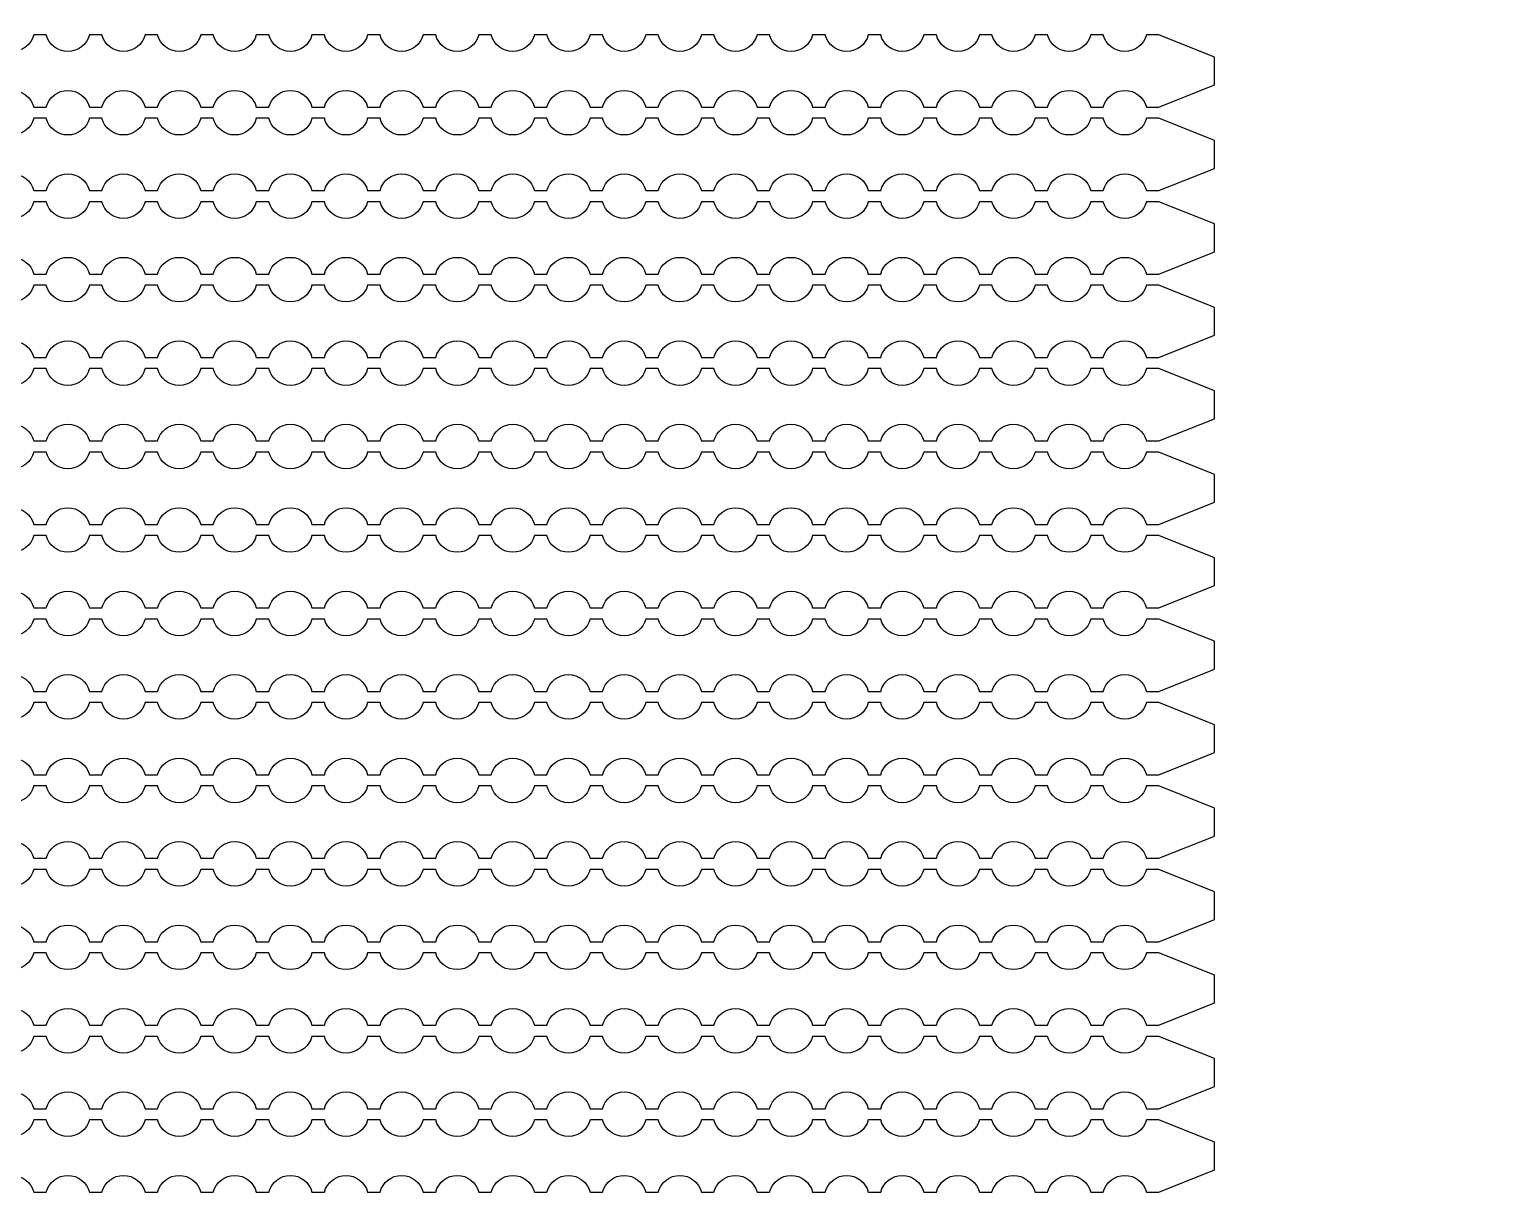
# Model space of a CAD drawing. Extents: x 4056 to 105656, y 4120 to 105720.
# Drawn here: x 69442 to 70758, y 46709 to 47759 of the extents above; entities that cross this region are included whole.
import ezdxf

# ---------------------------------------------------------------- set-up
doc = ezdxf.new("R2010")
doc.units = 13
doc.header["$MEASUREMENT"] = 0
doc.layers.add('Main Layer', color=7, linetype='Continuous', lineweight=0)

msp = doc.modelspace()

# ---------------------------------------------------------------- linework, layer by layer
for points in [[(69407.7, 47688.9, -0.774597), (69446.5, 47688.9), (69457.7, 47688.9, -0.774597), (69496.5, 47688.9), (69507.7, 47688.9, -0.774597), (69546.5, 47688.9), (69557.7, 47688.9, -0.774597), (69596.5, 47688.9), (69607.7, 47688.9, -0.774597), (69646.5, 47688.9), (69657.7, 47688.9, -0.774597), (69696.5, 47688.9), (69707.7, 47688.9, -0.774597), (69746.5, 47688.9), (69757.7, 47688.9, -0.774597), (69796.5, 47688.9), (69807.7, 47688.9, -0.774597), (69846.5, 47688.9), (69857.7, 47688.9, -0.774597), (69896.5, 47688.9), (69907.7, 47688.9, -0.774597), (69946.5, 47688.9), (69957.7, 47688.9, -0.774597), (69996.5, 47688.9), (70007.7, 47688.9, -0.774597), (70046.5, 47688.9), (70057.7, 47688.9, -0.774597), (70096.5, 47688.9), (70107.7, 47688.9, -0.774597), (70146.5, 47688.9), (70157.7, 47688.9, -0.774597), (70196.5, 47688.9), (70207.7, 47688.9, -0.774597), (70246.5, 47688.9), (70257.7, 47688.9, -0.774597), (70296.5, 47688.9), (70307.7, 47688.9, -0.774597), (70346.5, 47688.9), (70357.7, 47688.9, -0.774597), (70396.5, 47688.9), (70407.7, 47688.9, -0.774597), (70446.5, 47688.9), (70457.7, 47688.9), (70507.7, 47708.9), (70507.7, 47733.9), (70457.7, 47753.9), (70446.5, 47753.9, -0.774597), (70407.7, 47753.9), (70396.5, 47753.9, -0.774597), (70357.7, 47753.9), (70346.5, 47753.9, -0.774597), (70307.7, 47753.9), (70296.5, 47753.9, -0.774597), (70257.7, 47753.9), (70246.5, 47753.9, -0.774597), (70207.7, 47753.9), (70196.5, 47753.9, -0.774597), (70157.7, 47753.9), (70146.5, 47753.9, -0.774597), (70107.7, 47753.9), (70096.5, 47753.9, -0.774597), (70057.7, 47753.9), (70046.5, 47753.9, -0.774597), (70007.7, 47753.9), (69996.5, 47753.9, -0.774597), (69957.7, 47753.9), (69946.5, 47753.9, -0.774597), (69907.7, 47753.9), (69896.5, 47753.9, -0.774597), (69857.7, 47753.9), (69846.5, 47753.9, -0.774597), (69807.7, 47753.9), (69796.5, 47753.9, -0.774597), (69757.7, 47753.9), (69746.5, 47753.9, -0.774597), (69707.7, 47753.9), (69696.5, 47753.9, -0.774597), (69657.7, 47753.9), (69646.5, 47753.9, -0.774597), (69607.7, 47753.9), (69596.5, 47753.9, -0.774597), (69557.7, 47753.9), (69546.5, 47753.9, -0.774597), (69507.7, 47753.9), (69496.5, 47753.9, -0.774597), (69457.7, 47753.9), (69446.5, 47753.9, -0.774597), (69407.7, 47753.9)], [(69407.7, 47613.9, -0.774597), (69446.5, 47613.9), (69457.7, 47613.9, -0.774597), (69496.5, 47613.9), (69507.7, 47613.9, -0.774597), (69546.5, 47613.9), (69557.7, 47613.9, -0.774597), (69596.5, 47613.9), (69607.7, 47613.9, -0.774597), (69646.5, 47613.9), (69657.7, 47613.9, -0.774597), (69696.5, 47613.9), (69707.7, 47613.9, -0.774597), (69746.5, 47613.9), (69757.7, 47613.9, -0.774597), (69796.5, 47613.9), (69807.7, 47613.9, -0.774597), (69846.5, 47613.9), (69857.7, 47613.9, -0.774597), (69896.5, 47613.9), (69907.7, 47613.9, -0.774597), (69946.5, 47613.9), (69957.7, 47613.9, -0.774597), (69996.5, 47613.9), (70007.7, 47613.9, -0.774597), (70046.5, 47613.9), (70057.7, 47613.9, -0.774597), (70096.5, 47613.9), (70107.7, 47613.9, -0.774597), (70146.5, 47613.9), (70157.7, 47613.9, -0.774597), (70196.5, 47613.9), (70207.7, 47613.9, -0.774597), (70246.5, 47613.9), (70257.7, 47613.9, -0.774597), (70296.5, 47613.9), (70307.7, 47613.9, -0.774597), (70346.5, 47613.9), (70357.7, 47613.9, -0.774597), (70396.5, 47613.9), (70407.7, 47613.9, -0.774597), (70446.5, 47613.9), (70457.7, 47613.9), (70507.7, 47633.9), (70507.7, 47658.9), (70457.7, 47678.9), (70446.5, 47678.9, -0.774597), (70407.7, 47678.9), (70396.5, 47678.9, -0.774597), (70357.7, 47678.9), (70346.5, 47678.9, -0.774597), (70307.7, 47678.9), (70296.5, 47678.9, -0.774597), (70257.7, 47678.9), (70246.5, 47678.9, -0.774597), (70207.7, 47678.9), (70196.5, 47678.9, -0.774597), (70157.7, 47678.9), (70146.5, 47678.9, -0.774597), (70107.7, 47678.9), (70096.5, 47678.9, -0.774597), (70057.7, 47678.9), (70046.5, 47678.9, -0.774597), (70007.7, 47678.9), (69996.5, 47678.9, -0.774597), (69957.7, 47678.9), (69946.5, 47678.9, -0.774597), (69907.7, 47678.9), (69896.5, 47678.9, -0.774597), (69857.7, 47678.9), (69846.5, 47678.9, -0.774597), (69807.7, 47678.9), (69796.5, 47678.9, -0.774597), (69757.7, 47678.9), (69746.5, 47678.9, -0.774597), (69707.7, 47678.9), (69696.5, 47678.9, -0.774597), (69657.7, 47678.9), (69646.5, 47678.9, -0.774597), (69607.7, 47678.9), (69596.5, 47678.9, -0.774597), (69557.7, 47678.9), (69546.5, 47678.9, -0.774597), (69507.7, 47678.9), (69496.5, 47678.9, -0.774597), (69457.7, 47678.9), (69446.5, 47678.9, -0.774597), (69407.7, 47678.9)], [(69407.7, 47538.9, -0.774597), (69446.5, 47538.9), (69457.7, 47538.9, -0.774597), (69496.5, 47538.9), (69507.7, 47538.9, -0.774597), (69546.5, 47538.9), (69557.7, 47538.9, -0.774597), (69596.5, 47538.9), (69607.7, 47538.9, -0.774597), (69646.5, 47538.9), (69657.7, 47538.9, -0.774597), (69696.5, 47538.9), (69707.7, 47538.9, -0.774597), (69746.5, 47538.9), (69757.7, 47538.9, -0.774597), (69796.5, 47538.9), (69807.7, 47538.9, -0.774597), (69846.5, 47538.9), (69857.7, 47538.9, -0.774597), (69896.5, 47538.9), (69907.7, 47538.9, -0.774597), (69946.5, 47538.9), (69957.7, 47538.9, -0.774597), (69996.5, 47538.9), (70007.7, 47538.9, -0.774597), (70046.5, 47538.9), (70057.7, 47538.9, -0.774597), (70096.5, 47538.9), (70107.7, 47538.9, -0.774597), (70146.5, 47538.9), (70157.7, 47538.9, -0.774597), (70196.5, 47538.9), (70207.7, 47538.9, -0.774597), (70246.5, 47538.9), (70257.7, 47538.9, -0.774597), (70296.5, 47538.9), (70307.7, 47538.9, -0.774597), (70346.5, 47538.9), (70357.7, 47538.9, -0.774597), (70396.5, 47538.9), (70407.7, 47538.9, -0.774597), (70446.5, 47538.9), (70457.7, 47538.9), (70507.7, 47558.9), (70507.7, 47583.9), (70457.7, 47603.9), (70446.5, 47603.9, -0.774597), (70407.7, 47603.9), (70396.5, 47603.9, -0.774597), (70357.7, 47603.9), (70346.5, 47603.9, -0.774597), (70307.7, 47603.9), (70296.5, 47603.9, -0.774597), (70257.7, 47603.9), (70246.5, 47603.9, -0.774597), (70207.7, 47603.9), (70196.5, 47603.9, -0.774597), (70157.7, 47603.9), (70146.5, 47603.9, -0.774597), (70107.7, 47603.9), (70096.5, 47603.9, -0.774597), (70057.7, 47603.9), (70046.5, 47603.9, -0.774597), (70007.7, 47603.9), (69996.5, 47603.9, -0.774597), (69957.7, 47603.9), (69946.5, 47603.9, -0.774597), (69907.7, 47603.9), (69896.5, 47603.9, -0.774597), (69857.7, 47603.9), (69846.5, 47603.9, -0.774597), (69807.7, 47603.9), (69796.5, 47603.9, -0.774597), (69757.7, 47603.9), (69746.5, 47603.9, -0.774597), (69707.7, 47603.9), (69696.5, 47603.9, -0.774597), (69657.7, 47603.9), (69646.5, 47603.9, -0.774597), (69607.7, 47603.9), (69596.5, 47603.9, -0.774597), (69557.7, 47603.9), (69546.5, 47603.9, -0.774597), (69507.7, 47603.9), (69496.5, 47603.9, -0.774597), (69457.7, 47603.9), (69446.5, 47603.9, -0.774597), (69407.7, 47603.9)], [(69407.7, 47463.9, -0.774597), (69446.5, 47463.9), (69457.7, 47463.9, -0.774597), (69496.5, 47463.9), (69507.7, 47463.9, -0.774597), (69546.5, 47463.9), (69557.7, 47463.9, -0.774597), (69596.5, 47463.9), (69607.7, 47463.9, -0.774597), (69646.5, 47463.9), (69657.7, 47463.9, -0.774597), (69696.5, 47463.9), (69707.7, 47463.9, -0.774597), (69746.5, 47463.9), (69757.7, 47463.9, -0.774597), (69796.5, 47463.9), (69807.7, 47463.9, -0.774597), (69846.5, 47463.9), (69857.7, 47463.9, -0.774597), (69896.5, 47463.9), (69907.7, 47463.9, -0.774597), (69946.5, 47463.9), (69957.7, 47463.9, -0.774597), (69996.5, 47463.9), (70007.7, 47463.9, -0.774597), (70046.5, 47463.9), (70057.7, 47463.9, -0.774597), (70096.5, 47463.9), (70107.7, 47463.9, -0.774597), (70146.5, 47463.9), (70157.7, 47463.9, -0.774597), (70196.5, 47463.9), (70207.7, 47463.9, -0.774597), (70246.5, 47463.9), (70257.7, 47463.9, -0.774597), (70296.5, 47463.9), (70307.7, 47463.9, -0.774597), (70346.5, 47463.9), (70357.7, 47463.9, -0.774597), (70396.5, 47463.9), (70407.7, 47463.9, -0.774597), (70446.5, 47463.9), (70457.7, 47463.9), (70507.7, 47483.9), (70507.7, 47508.9), (70457.7, 47528.9), (70446.5, 47528.9, -0.774597), (70407.7, 47528.9), (70396.5, 47528.9, -0.774597), (70357.7, 47528.9), (70346.5, 47528.9, -0.774597), (70307.7, 47528.9), (70296.5, 47528.9, -0.774597), (70257.7, 47528.9), (70246.5, 47528.9, -0.774597), (70207.7, 47528.9), (70196.5, 47528.9, -0.774597), (70157.7, 47528.9), (70146.5, 47528.9, -0.774597), (70107.7, 47528.9), (70096.5, 47528.9, -0.774597), (70057.7, 47528.9), (70046.5, 47528.9, -0.774597), (70007.7, 47528.9), (69996.5, 47528.9, -0.774597), (69957.7, 47528.9), (69946.5, 47528.9, -0.774597), (69907.7, 47528.9), (69896.5, 47528.9, -0.774597), (69857.7, 47528.9), (69846.5, 47528.9, -0.774597), (69807.7, 47528.9), (69796.5, 47528.9, -0.774597), (69757.7, 47528.9), (69746.5, 47528.9, -0.774597), (69707.7, 47528.9), (69696.5, 47528.9, -0.774597), (69657.7, 47528.9), (69646.5, 47528.9, -0.774597), (69607.7, 47528.9), (69596.5, 47528.9, -0.774597), (69557.7, 47528.9), (69546.5, 47528.9, -0.774597), (69507.7, 47528.9), (69496.5, 47528.9, -0.774597), (69457.7, 47528.9), (69446.5, 47528.9, -0.774597), (69407.7, 47528.9)], [(69407.7, 47388.9, -0.774597), (69446.5, 47388.9), (69457.7, 47388.9, -0.774597), (69496.5, 47388.9), (69507.7, 47388.9, -0.774597), (69546.5, 47388.9), (69557.7, 47388.9, -0.774597), (69596.5, 47388.9), (69607.7, 47388.9, -0.774597), (69646.5, 47388.9), (69657.7, 47388.9, -0.774597), (69696.5, 47388.9), (69707.7, 47388.9, -0.774597), (69746.5, 47388.9), (69757.7, 47388.9, -0.774597), (69796.5, 47388.9), (69807.7, 47388.9, -0.774597), (69846.5, 47388.9), (69857.7, 47388.9, -0.774597), (69896.5, 47388.9), (69907.7, 47388.9, -0.774597), (69946.5, 47388.9), (69957.7, 47388.9, -0.774597), (69996.5, 47388.9), (70007.7, 47388.9, -0.774597), (70046.5, 47388.9), (70057.7, 47388.9, -0.774597), (70096.5, 47388.9), (70107.7, 47388.9, -0.774597), (70146.5, 47388.9), (70157.7, 47388.9, -0.774597), (70196.5, 47388.9), (70207.7, 47388.9, -0.774597), (70246.5, 47388.9), (70257.7, 47388.9, -0.774597), (70296.5, 47388.9), (70307.7, 47388.9, -0.774597), (70346.5, 47388.9), (70357.7, 47388.9, -0.774597), (70396.5, 47388.9), (70407.7, 47388.9, -0.774597), (70446.5, 47388.9), (70457.7, 47388.9), (70507.7, 47408.9), (70507.7, 47433.9), (70457.7, 47453.9), (70446.5, 47453.9, -0.774597), (70407.7, 47453.9), (70396.5, 47453.9, -0.774597), (70357.7, 47453.9), (70346.5, 47453.9, -0.774597), (70307.7, 47453.9), (70296.5, 47453.9, -0.774597), (70257.7, 47453.9), (70246.5, 47453.9, -0.774597), (70207.7, 47453.9), (70196.5, 47453.9, -0.774597), (70157.7, 47453.9), (70146.5, 47453.9, -0.774597), (70107.7, 47453.9), (70096.5, 47453.9, -0.774597), (70057.7, 47453.9), (70046.5, 47453.9, -0.774597), (70007.7, 47453.9), (69996.5, 47453.9, -0.774597), (69957.7, 47453.9), (69946.5, 47453.9, -0.774597), (69907.7, 47453.9), (69896.5, 47453.9, -0.774597), (69857.7, 47453.9), (69846.5, 47453.9, -0.774597), (69807.7, 47453.9), (69796.5, 47453.9, -0.774597), (69757.7, 47453.9), (69746.5, 47453.9, -0.774597), (69707.7, 47453.9), (69696.5, 47453.9, -0.774597), (69657.7, 47453.9), (69646.5, 47453.9, -0.774597), (69607.7, 47453.9), (69596.5, 47453.9, -0.774597), (69557.7, 47453.9), (69546.5, 47453.9, -0.774597), (69507.7, 47453.9), (69496.5, 47453.9, -0.774597), (69457.7, 47453.9), (69446.5, 47453.9, -0.774597), (69407.7, 47453.9)], [(69407.7, 47313.9, -0.774597), (69446.5, 47313.9), (69457.7, 47313.9, -0.774597), (69496.5, 47313.9), (69507.7, 47313.9, -0.774597), (69546.5, 47313.9), (69557.7, 47313.9, -0.774597), (69596.5, 47313.9), (69607.7, 47313.9, -0.774597), (69646.5, 47313.9), (69657.7, 47313.9, -0.774597), (69696.5, 47313.9), (69707.7, 47313.9, -0.774597), (69746.5, 47313.9), (69757.7, 47313.9, -0.774597), (69796.5, 47313.9), (69807.7, 47313.9, -0.774597), (69846.5, 47313.9), (69857.7, 47313.9, -0.774597), (69896.5, 47313.9), (69907.7, 47313.9, -0.774597), (69946.5, 47313.9), (69957.7, 47313.9, -0.774597), (69996.5, 47313.9), (70007.7, 47313.9, -0.774597), (70046.5, 47313.9), (70057.7, 47313.9, -0.774597), (70096.5, 47313.9), (70107.7, 47313.9, -0.774597), (70146.5, 47313.9), (70157.7, 47313.9, -0.774597), (70196.5, 47313.9), (70207.7, 47313.9, -0.774597), (70246.5, 47313.9), (70257.7, 47313.9, -0.774597), (70296.5, 47313.9), (70307.7, 47313.9, -0.774597), (70346.5, 47313.9), (70357.7, 47313.9, -0.774597), (70396.5, 47313.9), (70407.7, 47313.9, -0.774597), (70446.5, 47313.9), (70457.7, 47313.9), (70507.7, 47333.9), (70507.7, 47358.9), (70457.7, 47378.9), (70446.5, 47378.9, -0.774597), (70407.7, 47378.9), (70396.5, 47378.9, -0.774597), (70357.7, 47378.9), (70346.5, 47378.9, -0.774597), (70307.7, 47378.9), (70296.5, 47378.9, -0.774597), (70257.7, 47378.9), (70246.5, 47378.9, -0.774597), (70207.7, 47378.9), (70196.5, 47378.9, -0.774597), (70157.7, 47378.9), (70146.5, 47378.9, -0.774597), (70107.7, 47378.9), (70096.5, 47378.9, -0.774597), (70057.7, 47378.9), (70046.5, 47378.9, -0.774597), (70007.7, 47378.9), (69996.5, 47378.9, -0.774597), (69957.7, 47378.9), (69946.5, 47378.9, -0.774597), (69907.7, 47378.9), (69896.5, 47378.9, -0.774597), (69857.7, 47378.9), (69846.5, 47378.9, -0.774597), (69807.7, 47378.9), (69796.5, 47378.9, -0.774597), (69757.7, 47378.9), (69746.5, 47378.9, -0.774597), (69707.7, 47378.9), (69696.5, 47378.9, -0.774597), (69657.7, 47378.9), (69646.5, 47378.9, -0.774597), (69607.7, 47378.9), (69596.5, 47378.9, -0.774597), (69557.7, 47378.9), (69546.5, 47378.9, -0.774597), (69507.7, 47378.9), (69496.5, 47378.9, -0.774597), (69457.7, 47378.9), (69446.5, 47378.9, -0.774597), (69407.7, 47378.9)], [(69407.7, 47238.9, -0.774597), (69446.5, 47238.9), (69457.7, 47238.9, -0.774597), (69496.5, 47238.9), (69507.7, 47238.9, -0.774597), (69546.5, 47238.9), (69557.7, 47238.9, -0.774597), (69596.5, 47238.9), (69607.7, 47238.9, -0.774597), (69646.5, 47238.9), (69657.7, 47238.9, -0.774597), (69696.5, 47238.9), (69707.7, 47238.9, -0.774597), (69746.5, 47238.9), (69757.7, 47238.9, -0.774597), (69796.5, 47238.9), (69807.7, 47238.9, -0.774597), (69846.5, 47238.9), (69857.7, 47238.9, -0.774597), (69896.5, 47238.9), (69907.7, 47238.9, -0.774597), (69946.5, 47238.9), (69957.7, 47238.9, -0.774597), (69996.5, 47238.9), (70007.7, 47238.9, -0.774597), (70046.5, 47238.9), (70057.7, 47238.9, -0.774597), (70096.5, 47238.9), (70107.7, 47238.9, -0.774597), (70146.5, 47238.9), (70157.7, 47238.9, -0.774597), (70196.5, 47238.9), (70207.7, 47238.9, -0.774597), (70246.5, 47238.9), (70257.7, 47238.9, -0.774597), (70296.5, 47238.9), (70307.7, 47238.9, -0.774597), (70346.5, 47238.9), (70357.7, 47238.9, -0.774597), (70396.5, 47238.9), (70407.7, 47238.9, -0.774597), (70446.5, 47238.9), (70457.7, 47238.9), (70507.7, 47258.9), (70507.7, 47283.9), (70457.7, 47303.9), (70446.5, 47303.9, -0.774597), (70407.7, 47303.9), (70396.5, 47303.9, -0.774597), (70357.7, 47303.9), (70346.5, 47303.9, -0.774597), (70307.7, 47303.9), (70296.5, 47303.9, -0.774597), (70257.7, 47303.9), (70246.5, 47303.9, -0.774597), (70207.7, 47303.9), (70196.5, 47303.9, -0.774597), (70157.7, 47303.9), (70146.5, 47303.9, -0.774597), (70107.7, 47303.9), (70096.5, 47303.9, -0.774597), (70057.7, 47303.9), (70046.5, 47303.9, -0.774597), (70007.7, 47303.9), (69996.5, 47303.9, -0.774597), (69957.7, 47303.9), (69946.5, 47303.9, -0.774597), (69907.7, 47303.9), (69896.5, 47303.9, -0.774597), (69857.7, 47303.9), (69846.5, 47303.9, -0.774597), (69807.7, 47303.9), (69796.5, 47303.9, -0.774597), (69757.7, 47303.9), (69746.5, 47303.9, -0.774597), (69707.7, 47303.9), (69696.5, 47303.9, -0.774597), (69657.7, 47303.9), (69646.5, 47303.9, -0.774597), (69607.7, 47303.9), (69596.5, 47303.9, -0.774597), (69557.7, 47303.9), (69546.5, 47303.9, -0.774597), (69507.7, 47303.9), (69496.5, 47303.9, -0.774597), (69457.7, 47303.9), (69446.5, 47303.9, -0.774597), (69407.7, 47303.9)], [(69407.7, 47163.9, -0.774597), (69446.5, 47163.9), (69457.7, 47163.9, -0.774597), (69496.5, 47163.9), (69507.7, 47163.9, -0.774597), (69546.5, 47163.9), (69557.7, 47163.9, -0.774597), (69596.5, 47163.9), (69607.7, 47163.9, -0.774597), (69646.5, 47163.9), (69657.7, 47163.9, -0.774597), (69696.5, 47163.9), (69707.7, 47163.9, -0.774597), (69746.5, 47163.9), (69757.7, 47163.9, -0.774597), (69796.5, 47163.9), (69807.7, 47163.9, -0.774597), (69846.5, 47163.9), (69857.7, 47163.9, -0.774597), (69896.5, 47163.9), (69907.7, 47163.9, -0.774597), (69946.5, 47163.9), (69957.7, 47163.9, -0.774597), (69996.5, 47163.9), (70007.7, 47163.9, -0.774597), (70046.5, 47163.9), (70057.7, 47163.9, -0.774597), (70096.5, 47163.9), (70107.7, 47163.9, -0.774597), (70146.5, 47163.9), (70157.7, 47163.9, -0.774597), (70196.5, 47163.9), (70207.7, 47163.9, -0.774597), (70246.5, 47163.9), (70257.7, 47163.9, -0.774597), (70296.5, 47163.9), (70307.7, 47163.9, -0.774597), (70346.5, 47163.9), (70357.7, 47163.9, -0.774597), (70396.5, 47163.9), (70407.7, 47163.9, -0.774597), (70446.5, 47163.9), (70457.7, 47163.9), (70507.7, 47183.9), (70507.7, 47208.9), (70457.7, 47228.9), (70446.5, 47228.9, -0.774597), (70407.7, 47228.9), (70396.5, 47228.9, -0.774597), (70357.7, 47228.9), (70346.5, 47228.9, -0.774597), (70307.7, 47228.9), (70296.5, 47228.9, -0.774597), (70257.7, 47228.9), (70246.5, 47228.9, -0.774597), (70207.7, 47228.9), (70196.5, 47228.9, -0.774597), (70157.7, 47228.9), (70146.5, 47228.9, -0.774597), (70107.7, 47228.9), (70096.5, 47228.9, -0.774597), (70057.7, 47228.9), (70046.5, 47228.9, -0.774597), (70007.7, 47228.9), (69996.5, 47228.9, -0.774597), (69957.7, 47228.9), (69946.5, 47228.9, -0.774597), (69907.7, 47228.9), (69896.5, 47228.9, -0.774597), (69857.7, 47228.9), (69846.5, 47228.9, -0.774597), (69807.7, 47228.9), (69796.5, 47228.9, -0.774597), (69757.7, 47228.9), (69746.5, 47228.9, -0.774597), (69707.7, 47228.9), (69696.5, 47228.9, -0.774597), (69657.7, 47228.9), (69646.5, 47228.9, -0.774597), (69607.7, 47228.9), (69596.5, 47228.9, -0.774597), (69557.7, 47228.9), (69546.5, 47228.9, -0.774597), (69507.7, 47228.9), (69496.5, 47228.9, -0.774597), (69457.7, 47228.9), (69446.5, 47228.9, -0.774597), (69407.7, 47228.9)], [(69407.7, 47088.9, -0.774597), (69446.5, 47088.9), (69457.7, 47088.9, -0.774597), (69496.5, 47088.9), (69507.7, 47088.9, -0.774597), (69546.5, 47088.9), (69557.7, 47088.9, -0.774597), (69596.5, 47088.9), (69607.7, 47088.9, -0.774597), (69646.5, 47088.9), (69657.7, 47088.9, -0.774597), (69696.5, 47088.9), (69707.7, 47088.9, -0.774597), (69746.5, 47088.9), (69757.7, 47088.9, -0.774597), (69796.5, 47088.9), (69807.7, 47088.9, -0.774597), (69846.5, 47088.9), (69857.7, 47088.9, -0.774597), (69896.5, 47088.9), (69907.7, 47088.9, -0.774597), (69946.5, 47088.9), (69957.7, 47088.9, -0.774597), (69996.5, 47088.9), (70007.7, 47088.9, -0.774597), (70046.5, 47088.9), (70057.7, 47088.9, -0.774597), (70096.5, 47088.9), (70107.7, 47088.9, -0.774597), (70146.5, 47088.9), (70157.7, 47088.9, -0.774597), (70196.5, 47088.9), (70207.7, 47088.9, -0.774597), (70246.5, 47088.9), (70257.7, 47088.9, -0.774597), (70296.5, 47088.9), (70307.7, 47088.9, -0.774597), (70346.5, 47088.9), (70357.7, 47088.9, -0.774597), (70396.5, 47088.9), (70407.7, 47088.9, -0.774597), (70446.5, 47088.9), (70457.7, 47088.9), (70507.7, 47108.9), (70507.7, 47133.9), (70457.7, 47153.9), (70446.5, 47153.9, -0.774597), (70407.7, 47153.9), (70396.5, 47153.9, -0.774597), (70357.7, 47153.9), (70346.5, 47153.9, -0.774597), (70307.7, 47153.9), (70296.5, 47153.9, -0.774597), (70257.7, 47153.9), (70246.5, 47153.9, -0.774597), (70207.7, 47153.9), (70196.5, 47153.9, -0.774597), (70157.7, 47153.9), (70146.5, 47153.9, -0.774597), (70107.7, 47153.9), (70096.5, 47153.9, -0.774597), (70057.7, 47153.9), (70046.5, 47153.9, -0.774597), (70007.7, 47153.9), (69996.5, 47153.9, -0.774597), (69957.7, 47153.9), (69946.5, 47153.9, -0.774597), (69907.7, 47153.9), (69896.5, 47153.9, -0.774597), (69857.7, 47153.9), (69846.5, 47153.9, -0.774597), (69807.7, 47153.9), (69796.5, 47153.9, -0.774597), (69757.7, 47153.9), (69746.5, 47153.9, -0.774597), (69707.7, 47153.9), (69696.5, 47153.9, -0.774597), (69657.7, 47153.9), (69646.5, 47153.9, -0.774597), (69607.7, 47153.9), (69596.5, 47153.9, -0.774597), (69557.7, 47153.9), (69546.5, 47153.9, -0.774597), (69507.7, 47153.9), (69496.5, 47153.9, -0.774597), (69457.7, 47153.9), (69446.5, 47153.9, -0.774597), (69407.7, 47153.9)], [(69407.7, 47013.9, -0.774597), (69446.5, 47013.9), (69457.7, 47013.9, -0.774597), (69496.5, 47013.9), (69507.7, 47013.9, -0.774597), (69546.5, 47013.9), (69557.7, 47013.9, -0.774597), (69596.5, 47013.9), (69607.7, 47013.9, -0.774597), (69646.5, 47013.9), (69657.7, 47013.9, -0.774597), (69696.5, 47013.9), (69707.7, 47013.9, -0.774597), (69746.5, 47013.9), (69757.7, 47013.9, -0.774597), (69796.5, 47013.9), (69807.7, 47013.9, -0.774597), (69846.5, 47013.9), (69857.7, 47013.9, -0.774597), (69896.5, 47013.9), (69907.7, 47013.9, -0.774597), (69946.5, 47013.9), (69957.7, 47013.9, -0.774597), (69996.5, 47013.9), (70007.7, 47013.9, -0.774597), (70046.5, 47013.9), (70057.7, 47013.9, -0.774597), (70096.5, 47013.9), (70107.7, 47013.9, -0.774597), (70146.5, 47013.9), (70157.7, 47013.9, -0.774597), (70196.5, 47013.9), (70207.7, 47013.9, -0.774597), (70246.5, 47013.9), (70257.7, 47013.9, -0.774597), (70296.5, 47013.9), (70307.7, 47013.9, -0.774597), (70346.5, 47013.9), (70357.7, 47013.9, -0.774597), (70396.5, 47013.9), (70407.7, 47013.9, -0.774597), (70446.5, 47013.9), (70457.7, 47013.9), (70507.7, 47033.9), (70507.7, 47058.9), (70457.7, 47078.9), (70446.5, 47078.9, -0.774597), (70407.7, 47078.9), (70396.5, 47078.9, -0.774597), (70357.7, 47078.9), (70346.5, 47078.9, -0.774597), (70307.7, 47078.9), (70296.5, 47078.9, -0.774597), (70257.7, 47078.9), (70246.5, 47078.9, -0.774597), (70207.7, 47078.9), (70196.5, 47078.9, -0.774597), (70157.7, 47078.9), (70146.5, 47078.9, -0.774597), (70107.7, 47078.9), (70096.5, 47078.9, -0.774597), (70057.7, 47078.9), (70046.5, 47078.9, -0.774597), (70007.7, 47078.9), (69996.5, 47078.9, -0.774597), (69957.7, 47078.9), (69946.5, 47078.9, -0.774597), (69907.7, 47078.9), (69896.5, 47078.9, -0.774597), (69857.7, 47078.9), (69846.5, 47078.9, -0.774597), (69807.7, 47078.9), (69796.5, 47078.9, -0.774597), (69757.7, 47078.9), (69746.5, 47078.9, -0.774597), (69707.7, 47078.9), (69696.5, 47078.9, -0.774597), (69657.7, 47078.9), (69646.5, 47078.9, -0.774597), (69607.7, 47078.9), (69596.5, 47078.9, -0.774597), (69557.7, 47078.9), (69546.5, 47078.9, -0.774597), (69507.7, 47078.9), (69496.5, 47078.9, -0.774597), (69457.7, 47078.9), (69446.5, 47078.9, -0.774597), (69407.7, 47078.9)], [(69407.7, 46938.9, -0.774597), (69446.5, 46938.9), (69457.7, 46938.9, -0.774597), (69496.5, 46938.9), (69507.7, 46938.9, -0.774597), (69546.5, 46938.9), (69557.7, 46938.9, -0.774597), (69596.5, 46938.9), (69607.7, 46938.9, -0.774597), (69646.5, 46938.9), (69657.7, 46938.9, -0.774597), (69696.5, 46938.9), (69707.7, 46938.9, -0.774597), (69746.5, 46938.9), (69757.7, 46938.9, -0.774597), (69796.5, 46938.9), (69807.7, 46938.9, -0.774597), (69846.5, 46938.9), (69857.7, 46938.9, -0.774597), (69896.5, 46938.9), (69907.7, 46938.9, -0.774597), (69946.5, 46938.9), (69957.7, 46938.9, -0.774597), (69996.5, 46938.9), (70007.7, 46938.9, -0.774597), (70046.5, 46938.9), (70057.7, 46938.9, -0.774597), (70096.5, 46938.9), (70107.7, 46938.9, -0.774597), (70146.5, 46938.9), (70157.7, 46938.9, -0.774597), (70196.5, 46938.9), (70207.7, 46938.9, -0.774597), (70246.5, 46938.9), (70257.7, 46938.9, -0.774597), (70296.5, 46938.9), (70307.7, 46938.9, -0.774597), (70346.5, 46938.9), (70357.7, 46938.9, -0.774597), (70396.5, 46938.9), (70407.7, 46938.9, -0.774597), (70446.5, 46938.9), (70457.7, 46938.9), (70507.7, 46958.9), (70507.7, 46983.9), (70457.7, 47003.9), (70446.5, 47003.9, -0.774597), (70407.7, 47003.9), (70396.5, 47003.9, -0.774597), (70357.7, 47003.9), (70346.5, 47003.9, -0.774597), (70307.7, 47003.9), (70296.5, 47003.9, -0.774597), (70257.7, 47003.9), (70246.5, 47003.9, -0.774597), (70207.7, 47003.9), (70196.5, 47003.9, -0.774597), (70157.7, 47003.9), (70146.5, 47003.9, -0.774597), (70107.7, 47003.9), (70096.5, 47003.9, -0.774597), (70057.7, 47003.9), (70046.5, 47003.9, -0.774597), (70007.7, 47003.9), (69996.5, 47003.9, -0.774597), (69957.7, 47003.9), (69946.5, 47003.9, -0.774597), (69907.7, 47003.9), (69896.5, 47003.9, -0.774597), (69857.7, 47003.9), (69846.5, 47003.9, -0.774597), (69807.7, 47003.9), (69796.5, 47003.9, -0.774597), (69757.7, 47003.9), (69746.5, 47003.9, -0.774597), (69707.7, 47003.9), (69696.5, 47003.9, -0.774597), (69657.7, 47003.9), (69646.5, 47003.9, -0.774597), (69607.7, 47003.9), (69596.5, 47003.9, -0.774597), (69557.7, 47003.9), (69546.5, 47003.9, -0.774597), (69507.7, 47003.9), (69496.5, 47003.9, -0.774597), (69457.7, 47003.9), (69446.5, 47003.9, -0.774597), (69407.7, 47003.9)], [(69407.7, 46863.9, -0.774597), (69446.5, 46863.9), (69457.7, 46863.9, -0.774597), (69496.5, 46863.9), (69507.7, 46863.9, -0.774597), (69546.5, 46863.9), (69557.7, 46863.9, -0.774597), (69596.5, 46863.9), (69607.7, 46863.9, -0.774597), (69646.5, 46863.9), (69657.7, 46863.9, -0.774597), (69696.5, 46863.9), (69707.7, 46863.9, -0.774597), (69746.5, 46863.9), (69757.7, 46863.9, -0.774597), (69796.5, 46863.9), (69807.7, 46863.9, -0.774597), (69846.5, 46863.9), (69857.7, 46863.9, -0.774597), (69896.5, 46863.9), (69907.7, 46863.9, -0.774597), (69946.5, 46863.9), (69957.7, 46863.9, -0.774597), (69996.5, 46863.9), (70007.7, 46863.9, -0.774597), (70046.5, 46863.9), (70057.7, 46863.9, -0.774597), (70096.5, 46863.9), (70107.7, 46863.9, -0.774597), (70146.5, 46863.9), (70157.7, 46863.9, -0.774597), (70196.5, 46863.9), (70207.7, 46863.9, -0.774597), (70246.5, 46863.9), (70257.7, 46863.9, -0.774597), (70296.5, 46863.9), (70307.7, 46863.9, -0.774597), (70346.5, 46863.9), (70357.7, 46863.9, -0.774597), (70396.5, 46863.9), (70407.7, 46863.9, -0.774597), (70446.5, 46863.9), (70457.7, 46863.9), (70507.7, 46883.9), (70507.7, 46908.9), (70457.7, 46928.9), (70446.5, 46928.9, -0.774597), (70407.7, 46928.9), (70396.5, 46928.9, -0.774597), (70357.7, 46928.9), (70346.5, 46928.9, -0.774597), (70307.7, 46928.9), (70296.5, 46928.9, -0.774597), (70257.7, 46928.9), (70246.5, 46928.9, -0.774597), (70207.7, 46928.9), (70196.5, 46928.9, -0.774597), (70157.7, 46928.9), (70146.5, 46928.9, -0.774597), (70107.7, 46928.9), (70096.5, 46928.9, -0.774597), (70057.7, 46928.9), (70046.5, 46928.9, -0.774597), (70007.7, 46928.9), (69996.5, 46928.9, -0.774597), (69957.7, 46928.9), (69946.5, 46928.9, -0.774597), (69907.7, 46928.9), (69896.5, 46928.9, -0.774597), (69857.7, 46928.9), (69846.5, 46928.9, -0.774597), (69807.7, 46928.9), (69796.5, 46928.9, -0.774597), (69757.7, 46928.9), (69746.5, 46928.9, -0.774597), (69707.7, 46928.9), (69696.5, 46928.9, -0.774597), (69657.7, 46928.9), (69646.5, 46928.9, -0.774597), (69607.7, 46928.9), (69596.5, 46928.9, -0.774597), (69557.7, 46928.9), (69546.5, 46928.9, -0.774597), (69507.7, 46928.9), (69496.5, 46928.9, -0.774597), (69457.7, 46928.9), (69446.5, 46928.9, -0.774597), (69407.7, 46928.9)], [(69407.7, 46788.9, -0.774597), (69446.5, 46788.9), (69457.7, 46788.9, -0.774597), (69496.5, 46788.9), (69507.7, 46788.9, -0.774597), (69546.5, 46788.9), (69557.7, 46788.9, -0.774597), (69596.5, 46788.9), (69607.7, 46788.9, -0.774597), (69646.5, 46788.9), (69657.7, 46788.9, -0.774597), (69696.5, 46788.9), (69707.7, 46788.9, -0.774597), (69746.5, 46788.9), (69757.7, 46788.9, -0.774597), (69796.5, 46788.9), (69807.7, 46788.9, -0.774597), (69846.5, 46788.9), (69857.7, 46788.9, -0.774597), (69896.5, 46788.9), (69907.7, 46788.9, -0.774597), (69946.5, 46788.9), (69957.7, 46788.9, -0.774597), (69996.5, 46788.9), (70007.7, 46788.9, -0.774597), (70046.5, 46788.9), (70057.7, 46788.9, -0.774597), (70096.5, 46788.9), (70107.7, 46788.9, -0.774597), (70146.5, 46788.9), (70157.7, 46788.9, -0.774597), (70196.5, 46788.9), (70207.7, 46788.9, -0.774597), (70246.5, 46788.9), (70257.7, 46788.9, -0.774597), (70296.5, 46788.9), (70307.7, 46788.9, -0.774597), (70346.5, 46788.9), (70357.7, 46788.9, -0.774597), (70396.5, 46788.9), (70407.7, 46788.9, -0.774597), (70446.5, 46788.9), (70457.7, 46788.9), (70507.7, 46808.9), (70507.7, 46833.9), (70457.7, 46853.9), (70446.5, 46853.9, -0.774597), (70407.7, 46853.9), (70396.5, 46853.9, -0.774597), (70357.7, 46853.9), (70346.5, 46853.9, -0.774597), (70307.7, 46853.9), (70296.5, 46853.9, -0.774597), (70257.7, 46853.9), (70246.5, 46853.9, -0.774597), (70207.7, 46853.9), (70196.5, 46853.9, -0.774597), (70157.7, 46853.9), (70146.5, 46853.9, -0.774597), (70107.7, 46853.9), (70096.5, 46853.9, -0.774597), (70057.7, 46853.9), (70046.5, 46853.9, -0.774597), (70007.7, 46853.9), (69996.5, 46853.9, -0.774597), (69957.7, 46853.9), (69946.5, 46853.9, -0.774597), (69907.7, 46853.9), (69896.5, 46853.9, -0.774597), (69857.7, 46853.9), (69846.5, 46853.9, -0.774597), (69807.7, 46853.9), (69796.5, 46853.9, -0.774597), (69757.7, 46853.9), (69746.5, 46853.9, -0.774597), (69707.7, 46853.9), (69696.5, 46853.9, -0.774597), (69657.7, 46853.9), (69646.5, 46853.9, -0.774597), (69607.7, 46853.9), (69596.5, 46853.9, -0.774597), (69557.7, 46853.9), (69546.5, 46853.9, -0.774597), (69507.7, 46853.9), (69496.5, 46853.9, -0.774597), (69457.7, 46853.9), (69446.5, 46853.9, -0.774597), (69407.7, 46853.9)], [(69407.7, 46713.9, -0.774597), (69446.5, 46713.9), (69457.7, 46713.9, -0.774597), (69496.5, 46713.9), (69507.7, 46713.9, -0.774597), (69546.5, 46713.9), (69557.7, 46713.9, -0.774597), (69596.5, 46713.9), (69607.7, 46713.9, -0.774597), (69646.5, 46713.9), (69657.7, 46713.9, -0.774597), (69696.5, 46713.9), (69707.7, 46713.9, -0.774597), (69746.5, 46713.9), (69757.7, 46713.9, -0.774597), (69796.5, 46713.9), (69807.7, 46713.9, -0.774597), (69846.5, 46713.9), (69857.7, 46713.9, -0.774597), (69896.5, 46713.9), (69907.7, 46713.9, -0.774597), (69946.5, 46713.9), (69957.7, 46713.9, -0.774597), (69996.5, 46713.9), (70007.7, 46713.9, -0.774597), (70046.5, 46713.9), (70057.7, 46713.9, -0.774597), (70096.5, 46713.9), (70107.7, 46713.9, -0.774597), (70146.5, 46713.9), (70157.7, 46713.9, -0.774597), (70196.5, 46713.9), (70207.7, 46713.9, -0.774597), (70246.5, 46713.9), (70257.7, 46713.9, -0.774597), (70296.5, 46713.9), (70307.7, 46713.9, -0.774597), (70346.5, 46713.9), (70357.7, 46713.9, -0.774597), (70396.5, 46713.9), (70407.7, 46713.9, -0.774597), (70446.5, 46713.9), (70457.7, 46713.9), (70507.7, 46733.9), (70507.7, 46758.9), (70457.7, 46778.9), (70446.5, 46778.9, -0.774597), (70407.7, 46778.9), (70396.5, 46778.9, -0.774597), (70357.7, 46778.9), (70346.5, 46778.9, -0.774597), (70307.7, 46778.9), (70296.5, 46778.9, -0.774597), (70257.7, 46778.9), (70246.5, 46778.9, -0.774597), (70207.7, 46778.9), (70196.5, 46778.9, -0.774597), (70157.7, 46778.9), (70146.5, 46778.9, -0.774597), (70107.7, 46778.9), (70096.5, 46778.9, -0.774597), (70057.7, 46778.9), (70046.5, 46778.9, -0.774597), (70007.7, 46778.9), (69996.5, 46778.9, -0.774597), (69957.7, 46778.9), (69946.5, 46778.9, -0.774597), (69907.7, 46778.9), (69896.5, 46778.9, -0.774597), (69857.7, 46778.9), (69846.5, 46778.9, -0.774597), (69807.7, 46778.9), (69796.5, 46778.9, -0.774597), (69757.7, 46778.9), (69746.5, 46778.9, -0.774597), (69707.7, 46778.9), (69696.5, 46778.9, -0.774597), (69657.7, 46778.9), (69646.5, 46778.9, -0.774597), (69607.7, 46778.9), (69596.5, 46778.9, -0.774597), (69557.7, 46778.9), (69546.5, 46778.9, -0.774597), (69507.7, 46778.9), (69496.5, 46778.9, -0.774597), (69457.7, 46778.9), (69446.5, 46778.9, -0.774597), (69407.7, 46778.9)]]:
    msp.add_lwpolyline(points, format="xyb")
at = {"layer": 'Main Layer'}
msp.add_circle((54856, 54920.5), 50800, dxfattribs=at)

doc.saveas('drawing.dxf')
